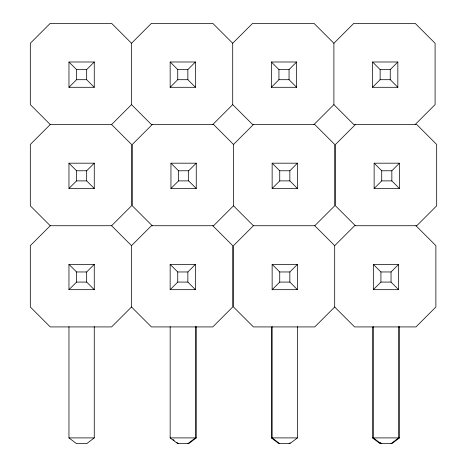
<?xml version="1.0" encoding="UTF-8"?>
<svg xmlns="http://www.w3.org/2000/svg" width="467" height="467" viewBox="0 0 467 467"><rect width="100%" height="100%" fill="white"/><g stroke="black" fill="none" stroke-linecap="round" stroke-linejoin="round"><path stroke-width="0.7" d="M68.964 87.294L76.553 79.699L76.553 69.583L68.964 61.994L94.264 61.994L94.264 87.294L68.964 87.294L68.964 61.994M76.553 69.583L86.675 69.583L94.264 61.994M50.243 124.543L30.32 104.62L30.32 43.268L50.243 23.35L111.595 23.35L131.513 43.268L131.513 104.62L111.595 124.543L50.243 124.543L30.32 144.461L30.32 205.813L50.243 225.73L111.595 225.73L131.513 245.654L131.513 307L111.595 326.923L50.243 326.923L30.32 307L30.32 245.654L50.243 225.73M131.513 43.268L151.431 23.35L212.783 23.35L232.706 43.268L232.706 104.62L212.783 124.543M68.964 188.481L76.553 180.892L76.553 170.776L68.964 163.187L94.264 163.187L94.264 188.481L68.964 188.481L68.964 163.187M76.553 170.776L86.675 170.776L94.264 163.187M170.157 87.294L177.746 79.699L177.746 69.583L170.157 61.994L195.451 61.994L195.451 87.294L170.157 87.294L170.157 61.994M177.746 69.583L187.862 69.583L195.451 61.994M232.706 43.268L252.624 23.35L313.976 23.35L333.893 43.268L333.893 104.62L313.976 124.543M152.23 124.543L132.307 144.461L132.307 205.813L152.23 225.73M111.595 225.73L131.513 205.813L131.513 144.461L111.595 124.543M68.964 289.674L76.553 282.086L76.553 271.963L68.964 264.375L94.264 264.375L94.264 289.674L68.964 289.674L68.964 264.375M76.553 271.963L86.675 271.963L94.264 264.375M271.345 87.294L278.939 79.699L278.939 69.583L271.345 61.994L296.644 61.994L296.644 87.294L271.345 87.294L271.345 61.994M278.939 69.583L289.055 69.583L296.644 61.994M170.951 188.481L178.54 180.892L178.54 170.776L170.951 163.187L196.251 163.187L196.251 188.481L170.951 188.481L170.951 163.187M178.54 170.776L188.662 170.776L196.251 163.187M131.513 245.654L151.431 225.73L213.582 225.73L233.5 205.813L233.5 144.461L253.418 124.543M333.893 43.268L353.811 23.35L415.163 23.35L435.086 43.268L435.086 104.62L415.163 124.543M170.157 289.674L177.746 282.086L177.746 271.963L170.157 264.375L195.451 264.375L195.451 289.674L170.157 289.674L170.157 264.375M177.746 271.963L187.862 271.963L195.451 264.375M372.538 87.294L380.126 79.699L380.126 69.583L372.538 61.994L397.837 61.994L397.837 87.294L372.538 87.294L372.538 61.994M380.126 69.583L390.249 69.583L397.837 61.994M272.144 188.481L279.733 180.892L279.733 170.776L272.144 163.187L297.444 163.187L297.444 188.481L272.144 188.481L272.144 163.187M279.733 170.776L289.849 170.776L297.444 163.187M253.418 225.73L233.5 245.654L233.5 307L253.418 326.923L314.77 326.923L334.693 307L334.693 245.654L314.77 225.73L253.418 225.73L233.5 205.813M355.405 124.543L335.487 144.461L335.487 205.813L355.405 225.73M314.77 225.73L334.693 205.813L334.693 144.461L314.77 124.543L252.624 124.543L232.706 104.62M272.144 289.674L279.733 282.086L279.733 271.963L272.144 264.375L297.444 264.375L297.444 289.674L272.144 289.674L272.144 264.375M279.733 271.963L289.849 271.963L297.444 264.375M374.131 188.481L381.72 180.892L381.72 170.776L374.131 163.187L399.431 163.187L399.431 188.481L374.131 188.481L374.131 163.187M381.72 170.776L391.842 170.776L399.431 163.187M334.693 245.654L354.611 225.73L416.757 225.73L436.68 205.813L436.68 144.461L416.757 124.543L353.811 124.543L333.893 104.62M373.337 289.674L380.926 282.086L380.926 271.963L373.337 264.375L398.631 264.375L398.631 289.674L373.337 289.674L373.337 264.375M380.926 271.963L391.042 271.963L398.631 264.375M94.264 326.567L94.264 437.9L86.675 443.65L76.553 443.65L68.964 437.9L68.964 326.567M187.862 443.65L195.451 437.9L195.451 326.608M196.251 326.567L196.251 437.9L188.662 443.65L177.746 443.65L170.157 437.9L170.157 326.608M289.055 443.65L290.141 442.827M297.444 326.567L297.444 437.9L289.849 443.65L278.939 443.65L271.345 437.9L271.345 327.028M391.042 443.65L398.631 437.9L398.631 326.608M399.431 326.567L399.431 437.9L391.842 443.65L380.126 443.65L372.538 437.9L372.538 327.028M76.553 79.699L86.675 79.699L94.264 87.294M177.746 79.699L187.862 79.699L195.451 87.294M278.939 79.699L289.055 79.699L296.644 87.294M380.126 79.699L390.249 79.699L397.837 87.294M76.553 180.892L86.675 180.892L94.264 188.481M178.54 180.892L188.662 180.892L196.251 188.481M279.733 180.892L289.849 180.892L297.444 188.481M381.72 180.892L391.842 180.892L399.431 188.481M76.553 282.086L86.675 282.086L94.264 289.674M177.746 282.086L187.862 282.086L195.451 289.674M279.733 282.086L289.849 282.086L297.444 289.674M380.926 282.086L391.042 282.086L398.631 289.674M68.964 437.9L94.264 437.9M170.157 437.9L196.251 437.9M271.345 437.9L297.444 437.9M372.538 437.9L399.431 437.9M380.091 442.418L381.72 443.65M380.926 443.65L373.337 437.9L373.337 326.608M279.733 443.65L272.144 437.9L272.144 326.567M173.123 439.54L174.203 440.363M176.917 442.418L178.54 443.65M415.963 225.73L435.88 245.654L435.88 307L415.963 326.923L354.611 326.923L334.693 307M233.5 144.461L213.582 124.543L151.431 124.543L131.513 104.62M212.783 225.73L232.706 245.654L232.706 307L212.783 326.923L151.431 326.923L131.513 307M391.842 170.776L391.842 180.892M391.042 271.963L391.042 282.086M390.249 69.583L390.249 79.699M289.849 170.776L289.849 180.892M289.849 271.963L289.849 282.086M289.055 69.583L289.055 79.699M188.662 170.776L188.662 180.892M187.862 69.583L187.862 79.699M187.862 271.963L187.862 282.086M86.675 69.583L86.675 79.699M86.675 170.776L86.675 180.892M86.675 271.963L86.675 282.086"/></g></svg>
